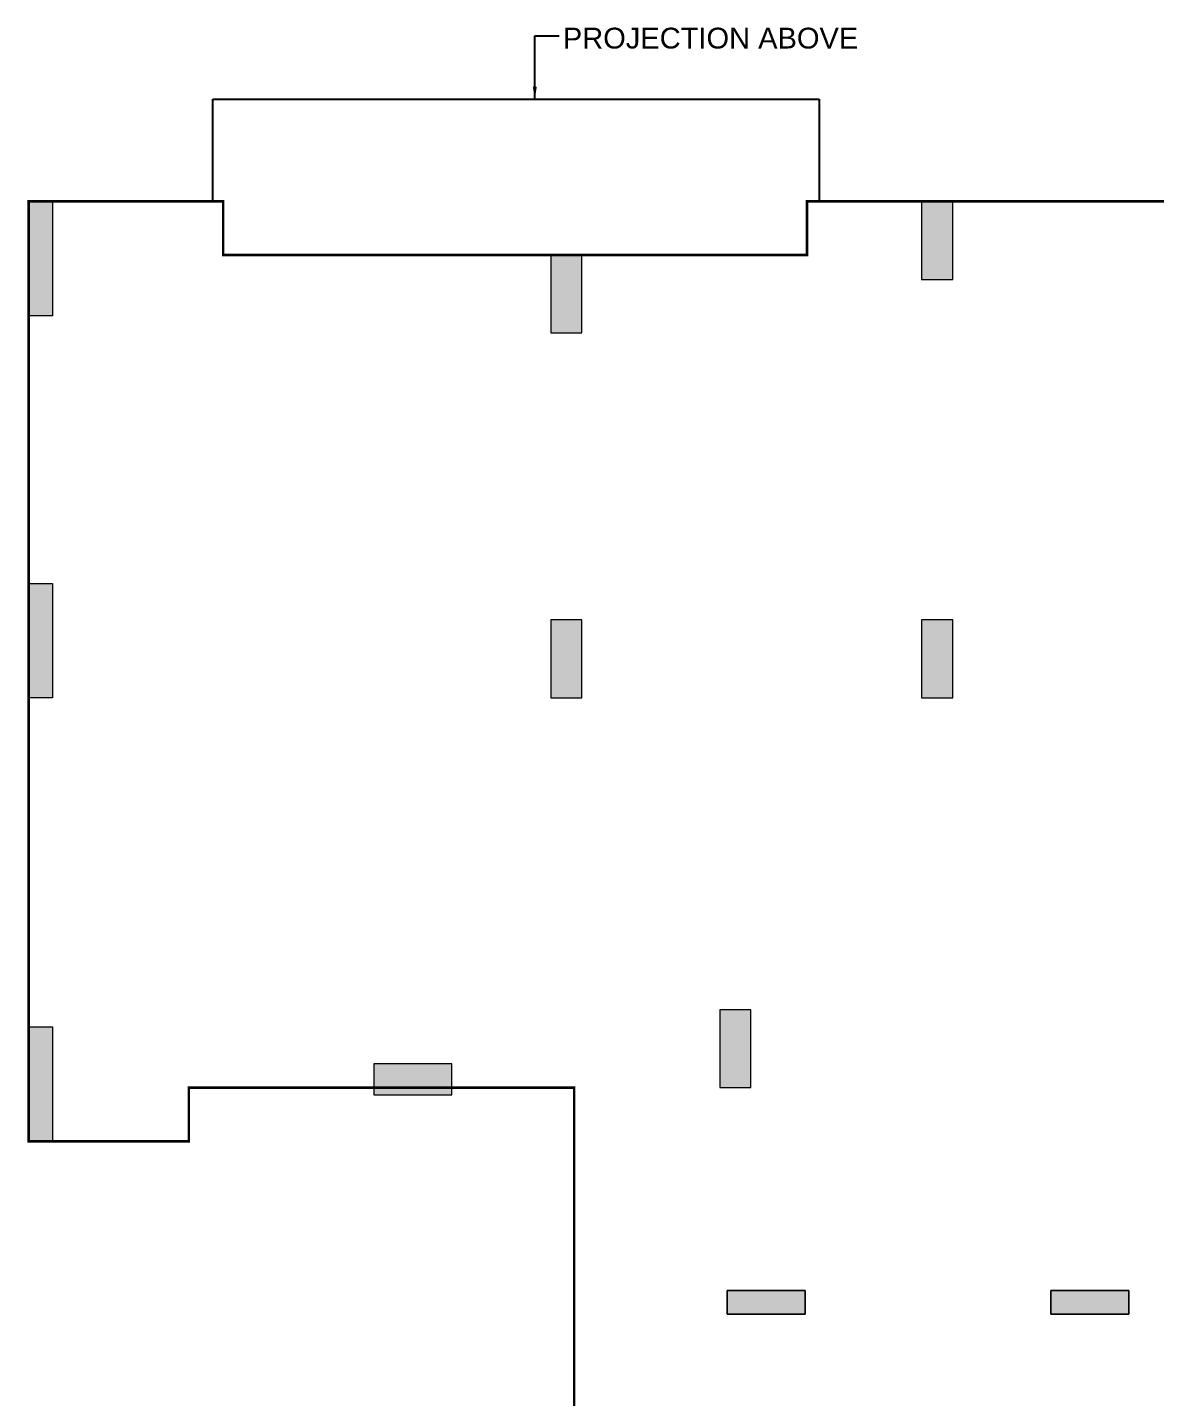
# Model space of a CAD drawing. Header units: millimetres. Extents: x 1123469 to 1752051, y -126924 to 196924.
# Drawn here: x 1253549 to 1264398, y 141803 to 154983 of the extents above; entities that cross this region are included whole.
import ezdxf

# ---------------------------------------------------------------- set-up
doc = ezdxf.new("R2010")
doc.units = ezdxf.units.MM
doc.header["$LTSCALE"] = 500
doc.header["$MEASUREMENT"] = 0
doc.linetypes.add('HIDDEN', pattern=[0.375, 0.25, -0.125])
for name, color, linetype in [('COLUMN', 1, 'Continuous'), ('Cornice', 252, 'Continuous'), ('TEXT-RM NAME', 6, 'Continuous')]:
    doc.layers.add(name, color=color, linetype=linetype)
doc.styles.add('D50', font='arial.ttf', dxfattribs={"width": 0.8})
doc.styles.get("Standard").update_dxf_attribs({"font": 'arial.ttf'})
doc.dimstyles.new('INNER DIM', dxfattribs={"dimtxt": 200, "dimasz": 120, "dimexe": 25, "dimexo": 25, "dimgap": 12, "dimtad": 1, "dimdec": 0, "dimrnd": 5, "dimzin": 0, "dimdsep": 46, "dimtxsty": 'D50', "dimcen": 0.09, "dimdle": 25, "dimclrt": 6, "dimadec": 0, "dimazin": 0, "dimtfac": 1, "dimtdec": 0, "dimtofl": 0, "dimtmove": 1, "dimatfit": 3, "dimfxl": 75, "dimtolj": 1, "dimtzin": 0, "dimarcsym": 0})

msp = doc.modelspace()

# ---------------------------------------------------------------- hatches: boundary and pattern name
at = {"layer": 'COLUMN', "lineweight": 20, "true_color": 0x969696}
for points in [[(1253791.4, 152208.8), (1253561.4, 152208.8), (1253561.4, 153308.8), (1253791.4, 153308.8)], [(1262146.4, 152558.8), (1262446.4, 152558.8), (1262446.4, 153308.8), (1262146.4, 153308.8)], [(1258581.4, 152043.8), (1258881.4, 152043.8), (1258881.4, 152793.8), (1258581.4, 152793.8)], [(1253791.4, 148533.8), (1253561.4, 148533.8), (1253561.4, 149633.8), (1253791.4, 149633.8)], [(1258581.4, 148533.8), (1258881.4, 148533.8), (1258881.4, 149283.8), (1258581.4, 149283.8)], [(1262146.4, 148533.8), (1262446.4, 148533.8), (1262446.4, 149283.8), (1262146.4, 149283.8)], [(1260506.3, 145533.8), (1260206.3, 145533.8), (1260206.3, 144783.8), (1260506.3, 144783.8)], [(1253791.4, 144268.8), (1253561.4, 144268.8), (1253561.4, 145368.8), (1253791.4, 145368.8)], [(1257628.9, 144713.8), (1257628.9, 145013.8), (1256878.9, 145013.8), (1256878.9, 144713.8)], [(1261026.4, 142604), (1261026.4, 142833.5), (1260276.4, 142833.5), (1260276.4, 142604)], [(1261026.4, 142833.5), (1261026.4, 142604), (1260276.4, 142604), (1260276.4, 142833.5)], [(1264141.1, 142603.9), (1264141.1, 142833.6), (1263391.1, 142833.6), (1263391.1, 142603.9)], [(1264141.1, 142833.6), (1264141.1, 142603.8), (1263391.1, 142603.8), (1263391.1, 142833.6)]]:
    msp.add_hatch(color=252, dxfattribs=at).paths.add_polyline_path(points)

# ---------------------------------------------------------------- linework, layer by layer
at = {"color": 6, "linetype": 'Continuous', "const_width": 25}
msp.add_lwpolyline([(1258806.4, 140653.7), (1258806.4, 144783.8), (1255101.3, 144783.8), (1255101.3, 144268.8), (1253561.4, 144268.8), (1253561.4, 153308.8), (1255431.4, 153308.8), (1255431.4, 152793.8), (1261046.4, 152793.8), (1261046.4, 153308.8), (1265831.4, 153308.8), (1265831.4, 148718.6)], dxfattribs=at)
at = {"layer": 'COLUMN', "lineweight": 20}
for points in [[(1253791.4, 152208.8), (1253561.4, 152208.8), (1253561.4, 153308.8), (1253791.4, 153308.8)], [(1262146.4, 152558.8), (1262446.4, 152558.8), (1262446.4, 153308.8), (1262146.4, 153308.8)], [(1258581.4, 152043.8), (1258881.4, 152043.8), (1258881.4, 152793.8), (1258581.4, 152793.8)], [(1253791.4, 148533.8), (1253561.4, 148533.8), (1253561.4, 149633.8), (1253791.4, 149633.8)], [(1258581.4, 148533.8), (1258881.4, 148533.8), (1258881.4, 149283.8), (1258581.4, 149283.8)], [(1262146.4, 148533.8), (1262446.4, 148533.8), (1262446.4, 149283.8), (1262146.4, 149283.8)], [(1260506.3, 145533.8), (1260206.3, 145533.8), (1260206.3, 144783.8), (1260506.3, 144783.8)], [(1253791.4, 144268.8), (1253561.4, 144268.8), (1253561.4, 145368.8), (1253791.4, 145368.8)], [(1257628.9, 144713.8), (1257628.9, 145013.8), (1256878.9, 145013.8), (1256878.9, 144713.8)], [(1261026.4, 142604), (1261026.4, 142833.5), (1260276.4, 142833.5), (1260276.4, 142604)], [(1261026.4, 142833.5), (1261026.4, 142604), (1260276.4, 142604), (1260276.4, 142833.5)], [(1264141.1, 142603.9), (1264141.1, 142833.6), (1263391.1, 142833.6), (1263391.1, 142603.9)], [(1264141.1, 142833.6), (1264141.1, 142603.8), (1263391.1, 142603.8), (1263391.1, 142833.6)]]:
    msp.add_lwpolyline(points, close=True, dxfattribs=at)
at = {"layer": 'Cornice', "linetype": 'HIDDEN', "ltscale": 300}
msp.add_lwpolyline([(1255331.4, 153308.8), (1255331.4, 154293.8), (1261161.4, 154293.8), (1261161.4, 153308.8)], dxfattribs=at)

# ---------------------------------------------------------------- texts
at = {"layer": 'TEXT-RM NAME', "insert": (1258697.7, 154979.6), "char_height": 200, "width": 2928.91, "attachment_point": 1}
msp.add_mtext('PROJECTION ABOVE', dxfattribs=at)

# ---------------------------------------------------------------- leaders
at = {"layer": 'TEXT-RM NAME'}
msp.add_leader([(1258428.2, 154293.8), (1258428.2, 154901.3), (1258663.5, 154901.3)], dimstyle='INNER DIM', override={"dimtad": 0}, dxfattribs=at)

doc.saveas('drawing.dxf')
